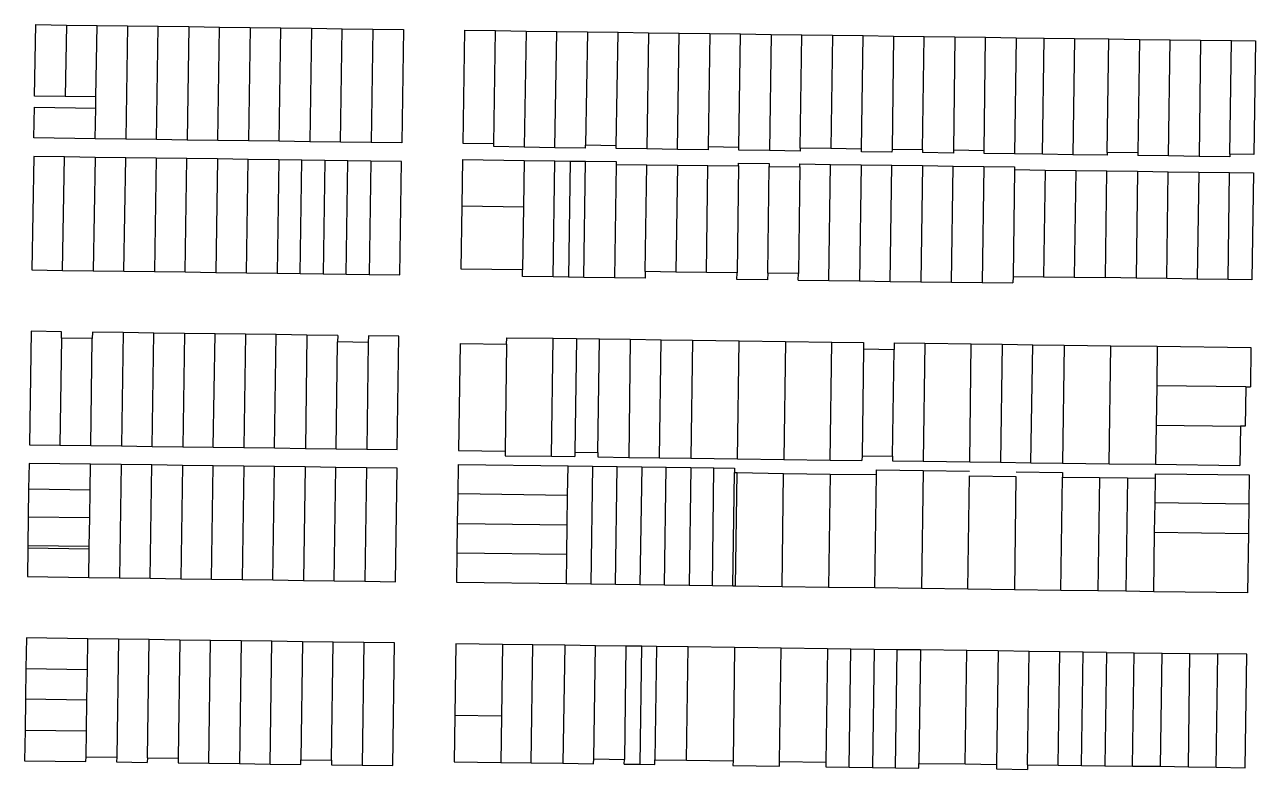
# Model space of a CAD drawing. Header units: inches. Extents: x 486468 to 494399, y 5455955 to 5460553.
# Drawn here: x 493942.4 to 494346.1, y 5456172.1 to 5456416.3 of the extents above; entities that cross this region are included whole.
import ezdxf

# ---------------------------------------------------------------- set-up
doc = ezdxf.new("R2010")
doc.units = ezdxf.units.IN
doc.header["$MEASUREMENT"] = 0
doc.layers.add('ParcelLines', color=10, linetype='Continuous')

msp = doc.modelspace()

# ---------------------------------------------------------------- linework, layer by layer
at = {"layer": 'ParcelLines', "color": 1}
for p, q in [((493945.652, 5456392.885), (493946.052, 5456416.335)), ((493946.052, 5456416.335), (493956.102, 5456416.206)), ((493956.102, 5456416.206), (493955.752, 5456392.756)), ((493956.102, 5456416.206), (493966.152, 5456416.066)), ((493965.802, 5456392.636), (493966.152, 5456416.066)), ((493966.152, 5456416.066), (493976.202, 5456415.936)), ((493976.202, 5456415.936), (493986.252, 5456415.806)), ((493985.702, 5456378.637), (493986.252, 5456415.806)), ((493986.252, 5456415.806), (493996.301, 5456415.666)), ((493996.301, 5456415.666), (493995.752, 5456378.497)), ((493996.301, 5456415.666), (494006.351, 5456415.536)), ((494006.351, 5456415.536), (494016.401, 5456415.407)), ((494016.401, 5456415.407), (494026.451, 5456415.267)), ((494025.902, 5456378.088), (494026.451, 5456415.267)), ((494026.451, 5456415.267), (494036.501, 5456415.137)), ((494036.501, 5456415.137), (494046.551, 5456415.007)), ((494046.551, 5456415.007), (494056.6, 5456414.867)), ((494056.6, 5456414.867), (494066.65, 5456414.737)), ((494066.65, 5456414.737), (494066.101, 5456377.538)), ((494086.225, 5456377.373), (494086.771, 5456414.537)), ((494086.771, 5456414.537), (494096.823, 5456414.405)), ((494096.278, 5456377.241), (494096.823, 5456414.405)), ((494096.823, 5456414.405), (494106.9, 5456414.218)), ((494106.9, 5456414.218), (494106.3, 5456376.117)), ((494106.9, 5456414.218), (494116.95, 5456414.078)), ((494116.35, 5456375.982), (494116.95, 5456414.078)), ((494116.95, 5456414.078), (494127, 5456413.948)), ((494127, 5456413.948), (494137.05, 5456413.809)), ((494137.05, 5456413.809), (494147.05, 5456413.679)), ((494147.05, 5456413.679), (494146.5, 5456375.574)), ((494147.05, 5456413.679), (494157.1, 5456413.549)), ((494157.1, 5456413.549), (494167.15, 5456413.409)), ((494167.15, 5456413.409), (494177.2, 5456413.279)), ((494176.7, 5456376.08), (494177.2, 5456413.279)), ((494177.2, 5456413.279), (494187.25, 5456413.139)), ((494187.25, 5456413.139), (494186.7, 5456375.032)), ((494187.25, 5456413.139), (494197.3, 5456413)), ((494197.3, 5456413), (494207.35, 5456412.87)), ((494207.35, 5456412.87), (494206.85, 5456375.673)), ((494207.35, 5456412.87), (494217.4, 5456412.73)), ((494216.863, 5456375.538), (494217.4, 5456412.73)), ((494217.4, 5456412.73), (494227.45, 5456412.59)), ((494227.45, 5456412.59), (494226.913, 5456375.402)), ((494227.45, 5456412.59), (494237.5, 5456412.45)), ((494236.963, 5456375.266), (494237.5, 5456412.45)), ((494237.5, 5456412.45), (494247.55, 5456412.31)), ((494247.55, 5456412.31), (494247.049, 5456375.13)), ((494247.55, 5456412.31), (494257.599, 5456412.181)), ((494257.1, 5456374.995), (494257.599, 5456412.181)), ((494257.599, 5456412.181), (494267.648, 5456412.051)), ((494267.648, 5456412.051), (494267.099, 5456373.946)), ((494267.648, 5456412.051), (494276.798, 5456411.931)), ((494276.249, 5456373.822), (494276.798, 5456411.931)), ((494276.798, 5456411.931), (494286.748, 5456411.791)), ((494286.748, 5456411.791), (494286.249, 5456373.687)), ((494286.748, 5456411.791), (494297.998, 5456411.641)), ((494297.462, 5456374.455), (494297.998, 5456411.641)), ((494297.998, 5456411.641), (494308.048, 5456411.501)), ((494308.048, 5456411.501), (494307.512, 5456374.322)), ((494308.048, 5456411.501), (494318.098, 5456411.362)), ((494317.598, 5456373.264), (494318.098, 5456411.362)), ((494318.098, 5456411.362), (494328.148, 5456411.232)), ((494328.148, 5456411.232), (494327.648, 5456373.128)), ((494328.148, 5456411.232), (494338.248, 5456411.092)), ((494337.698, 5456373.906), (494338.248, 5456411.092)), ((494338.248, 5456411.092), (494346.098, 5456410.992)), ((494346.098, 5456410.992), (494345.547, 5456373.8)), ((493955.752, 5456392.756), (493945.652, 5456392.885)), ((493965.802, 5456392.636), (493955.752, 5456392.756)), ((493965.752, 5456388.937), (493965.802, 5456392.636)), ((493945.452, 5456379.186), (493945.602, 5456389.236)), ((493945.602, 5456389.236), (493965.752, 5456388.937)), ((493965.552, 5456378.917), (493965.752, 5456388.937)), ((493965.552, 5456378.917), (493945.452, 5456379.186)), ((493975.652, 5456378.777), (493965.552, 5456378.917)), ((493985.702, 5456378.637), (493975.652, 5456378.777)), ((493995.752, 5456378.497), (493985.702, 5456378.637)), ((494005.802, 5456378.367), (493995.752, 5456378.497)), ((494015.852, 5456378.228), (494005.802, 5456378.367)), ((494025.902, 5456378.088), (494015.852, 5456378.228)), ((494035.952, 5456377.958), (494025.902, 5456378.088)), ((494046.002, 5456377.818), (494035.952, 5456377.958)), ((494056.052, 5456377.678), (494046.002, 5456377.818)), ((494066.101, 5456377.538), (494056.052, 5456377.678)), ((494096.278, 5456377.241), (494086.225, 5456377.373)), ((494096.265, 5456376.328), (494096.278, 5456377.241)), ((494106.3, 5456376.117), (494096.265, 5456376.328)), ((494116.35, 5456375.982), (494106.3, 5456376.117)), ((494126.401, 5456375.846), (494116.35, 5456375.982)), ((494126.401, 5456375.846), (494126.415, 5456376.759)), ((494136.465, 5456376.624), (494126.415, 5456376.759)), ((494136.45, 5456375.71), (494136.465, 5456376.624)), ((494146.5, 5456375.574), (494136.45, 5456375.71)), ((494156.55, 5456375.439), (494146.5, 5456375.574)), ((494166.637, 5456375.302), (494156.55, 5456375.439)), ((494166.65, 5456376.216), (494166.637, 5456375.302)), ((494176.7, 5456376.08), (494166.65, 5456376.216)), ((494176.687, 5456375.167), (494176.7, 5456376.08)), ((494186.7, 5456375.032), (494176.687, 5456375.167)), ((494196.8, 5456375.809), (494196.788, 5456374.895)), ((494206.85, 5456375.673), (494196.8, 5456375.809)), ((494216.863, 5456375.538), (494206.85, 5456375.673)), ((494216.85, 5456374.624), (494216.863, 5456375.538)), ((494226.913, 5456375.402), (494226.9, 5456374.489)), ((494236.963, 5456375.266), (494226.913, 5456375.402)), ((494236.963, 5456375.266), (494236.949, 5456374.353)), ((493945.402, 5456373.086), (493944.802, 5456335.886)), ((493955.452, 5456372.957), (493945.402, 5456373.086)), ((493965.502, 5456372.817), (493955.452, 5456372.957)), ((493975.552, 5456372.687), (493965.502, 5456372.817)), ((493975.002, 5456335.487), (493975.552, 5456372.687)), ((493985.602, 5456372.557), (493975.552, 5456372.687)), ((493995.652, 5456372.417), (493985.602, 5456372.557)), ((494005.702, 5456372.287), (493995.652, 5456372.417)), ((494005.702, 5456372.287), (494005.152, 5456335.088)), ((494015.752, 5456372.148), (494005.702, 5456372.287)), ((494025.802, 5456372.018), (494015.752, 5456372.148)), ((494033.352, 5456371.918), (494025.802, 5456372.018)), ((494040.902, 5456371.818), (494033.352, 5456371.918)), ((494048.452, 5456371.718), (494040.902, 5456371.818)), ((494055.952, 5456371.618), (494048.452, 5456371.718)), ((494066.001, 5456371.488), (494055.952, 5456371.618)), ((494065.452, 5456334.289), (494066.001, 5456371.488)), ((494085.921, 5456356.889), (494086.15, 5456372.089)), ((494086.15, 5456372.089), (494106.25, 5456371.819)), ((494106.25, 5456371.819), (494106.041, 5456356.589)), ((494106.25, 5456371.819), (494116.3, 5456371.689)), ((494115.751, 5456333.599), (494116.3, 5456371.689)), ((494116.3, 5456371.689), (494121.35, 5456371.619)), ((494121.35, 5456371.619), (494126.35, 5456371.56)), ((494126.35, 5456371.56), (494136.4, 5456371.42)), ((494136.4, 5456371.42), (494136.387, 5456370.509)), ((494196.788, 5456374.895), (494186.7, 5456375.032)), ((494226.9, 5456374.489), (494216.85, 5456374.624)), ((494247.037, 5456374.217), (494236.949, 5456374.353)), ((494247.049, 5456375.13), (494247.037, 5456374.217)), ((494257.1, 5456374.995), (494247.049, 5456375.13)), ((494257.087, 5456374.081), (494257.1, 5456374.995)), ((494267.099, 5456373.946), (494257.087, 5456374.081)), ((494276.249, 5456373.822), (494267.099, 5456373.946)), ((494286.249, 5456373.687), (494276.249, 5456373.822)), ((494297.449, 5456373.541), (494286.249, 5456373.687)), ((494297.462, 5456374.455), (494297.449, 5456373.541)), ((494307.512, 5456374.322), (494297.462, 5456374.455)), ((494307.512, 5456374.322), (494307.499, 5456373.4)), ((494317.598, 5456373.264), (494307.499, 5456373.4)), ((494327.648, 5456373.128), (494317.598, 5456373.264)), ((494337.684, 5456372.993), (494327.648, 5456373.128)), ((494337.698, 5456373.906), (494337.684, 5456372.993)), ((494345.547, 5456373.8), (494337.698, 5456373.906)), ((494136.387, 5456370.509), (494146.45, 5456370.39)), ((494145.951, 5456335.34), (494146.45, 5456370.39)), ((494146.45, 5456370.39), (494156.5, 5456370.25)), ((494156.5, 5456370.25), (494166.55, 5456370.12)), ((494166.55, 5456370.12), (494176.6, 5456369.99)), ((494176.6, 5456369.99), (494176.1, 5456334.94)), ((494176.6, 5456370.89), (494186.65, 5456370.791)), ((494176.6, 5456369.99), (494176.6, 5456370.89)), ((494186.15, 5456334.791), (494186.65, 5456369.841)), ((494186.65, 5456370.791), (494186.65, 5456369.841)), ((494186.65, 5456369.841), (494196.7, 5456369.741)), ((494196.7, 5456369.741), (494196.2, 5456334.691)), ((494196.7, 5456370.641), (494206.75, 5456370.501)), ((494196.7, 5456369.741), (494196.7, 5456370.641)), ((494206.2, 5456332.411), (494206.75, 5456370.501)), ((494206.75, 5456370.501), (494216.8, 5456370.371)), ((494216.8, 5456370.371), (494216.3, 5456332.281)), ((494216.8, 5456370.371), (494226.85, 5456370.231)), ((494226.35, 5456332.151), (494226.85, 5456370.231)), ((494226.85, 5456370.231), (494236.9, 5456370.101)), ((494236.9, 5456370.101), (494236.4, 5456332.032)), ((494236.9, 5456370.101), (494246.95, 5456369.972)), ((494246.45, 5456331.902), (494246.95, 5456369.972)), ((494246.95, 5456369.972), (494257.049, 5456369.832)), ((494257.049, 5456369.832), (494256.499, 5456331.772)), ((494257.049, 5456369.832), (494267.099, 5456369.692)), ((494267.099, 5456368.792), (494266.599, 5456333.742)), ((494267.099, 5456369.692), (494267.099, 5456368.792)), ((494267.099, 5456368.792), (494277.149, 5456368.662)), ((494277.149, 5456368.662), (494276.649, 5456333.632)), ((494277.149, 5456368.662), (494287.199, 5456368.522)), ((494287.199, 5456368.522), (494286.699, 5456333.512)), ((494287.199, 5456368.522), (494297.399, 5456368.392)), ((494296.899, 5456333.393), (494297.399, 5456368.392)), ((494297.399, 5456368.392), (494307.449, 5456368.243)), ((494307.449, 5456368.243), (494306.949, 5456333.193)), ((494307.449, 5456368.243), (494317.499, 5456368.103)), ((494316.999, 5456333.063), (494317.499, 5456368.103)), ((494317.499, 5456368.103), (494327.548, 5456367.972)), ((494327.548, 5456367.972), (494327.049, 5456332.923)), ((494327.548, 5456367.972), (494337.598, 5456367.842)), ((494337.149, 5456332.793), (494337.598, 5456367.842)), ((494337.598, 5456367.842), (494345.448, 5456367.742)), ((494345.448, 5456367.742), (494344.949, 5456332.693)), ((494085.601, 5456336.139), (494085.921, 5456356.889)), ((494106.041, 5456356.589), (494105.751, 5456335.889)), ((493944.802, 5456335.886), (493954.852, 5456335.757)), ((493954.852, 5456335.757), (493964.902, 5456335.627)), ((493964.902, 5456335.627), (493975.002, 5456335.487)), ((493975.002, 5456335.487), (493985.052, 5456335.357)), ((493985.052, 5456335.357), (493995.102, 5456335.227)), ((493995.102, 5456335.227), (494005.152, 5456335.088)), ((494005.152, 5456335.088), (494015.202, 5456334.958)), ((494015.202, 5456334.958), (494025.252, 5456334.818)), ((494025.252, 5456334.818), (494032.802, 5456334.718)), ((494105.751, 5456335.889), (494085.601, 5456336.139)), ((494105.701, 5456333.739), (494105.751, 5456335.889)), ((494145.951, 5456335.34), (494145.92, 5456333.19)), ((494156, 5456335.21), (494145.951, 5456335.34)), ((494166.05, 5456335.08), (494156, 5456335.21)), ((494176.1, 5456334.94), (494166.05, 5456335.08)), ((494176.05, 5456332.79), (494176.1, 5456334.94)), ((494186.15, 5456334.791), (494186.1, 5456332.691)), ((494196.2, 5456334.691), (494186.15, 5456334.791)), ((494032.802, 5456334.718), (494040.352, 5456334.618)), ((494040.352, 5456334.618), (494047.852, 5456334.518)), ((494047.852, 5456334.518), (494055.402, 5456334.418)), ((494055.402, 5456334.418), (494065.452, 5456334.289)), ((494115.751, 5456333.599), (494105.701, 5456333.739)), ((494120.751, 5456333.53), (494115.751, 5456333.599)), ((494125.801, 5456333.46), (494120.751, 5456333.53)), ((494135.851, 5456333.33), (494125.801, 5456333.46)), ((494145.92, 5456333.19), (494135.851, 5456333.33)), ((494186.1, 5456332.691), (494176.05, 5456332.79)), ((494196.15, 5456332.541), (494196.2, 5456334.691)), ((494196.15, 5456332.541), (494206.2, 5456332.411)), ((494206.2, 5456332.411), (494216.3, 5456332.281)), ((494216.3, 5456332.281), (494226.35, 5456332.151)), ((494226.35, 5456332.151), (494236.4, 5456332.032)), ((494236.4, 5456332.032), (494246.45, 5456331.902)), ((494246.45, 5456331.902), (494256.499, 5456331.772)), ((494256.499, 5456331.772), (494266.549, 5456331.642)), ((494266.599, 5456333.742), (494266.549, 5456331.642)), ((494266.599, 5456333.742), (494276.649, 5456333.632)), ((494276.649, 5456333.632), (494286.699, 5456333.512)), ((494286.699, 5456333.512), (494296.899, 5456333.393)), ((494306.949, 5456333.193), (494296.899, 5456333.393)), ((494316.999, 5456333.063), (494306.949, 5456333.193)), ((494327.049, 5456332.923), (494316.999, 5456333.063)), ((494337.149, 5456332.793), (494327.049, 5456332.923)), ((494344.949, 5456332.693), (494337.149, 5456332.793)), ((493944.503, 5456315.787), (493943.953, 5456278.588)), ((493954.553, 5456315.637), (493944.503, 5456315.787)), ((493954.553, 5456313.488), (493954.553, 5456315.637)), ((493964.653, 5456315.487), (493964.603, 5456313.388)), ((493974.702, 5456315.358), (493964.653, 5456315.487)), ((493974.702, 5456315.358), (493974.153, 5456278.188)), ((493984.752, 5456315.218), (493974.702, 5456315.358)), ((493984.203, 5456278.058), (493984.752, 5456315.218)), ((493994.802, 5456315.088), (493984.752, 5456315.218)), ((494004.852, 5456314.949), (493994.802, 5456315.088)), ((494004.303, 5456277.789), (494004.852, 5456314.949)), ((494014.902, 5456314.819), (494004.852, 5456314.949)), ((494014.902, 5456314.819), (494014.353, 5456277.659)), ((494024.952, 5456314.679), (494014.902, 5456314.819)), ((494035.002, 5456314.549), (494024.952, 5456314.679)), ((493964.603, 5456313.388), (493954.553, 5456313.488)), ((494045.102, 5456314.409), (494035.002, 5456314.549)), ((494044.552, 5456277.259), (494045.07, 5456312.276)), ((494045.102, 5456314.409), (494045.07, 5456312.276)), ((494055.12, 5456312.136), (494045.07, 5456312.276)), ((494055.12, 5456312.136), (494054.602, 5456277.119)), ((494055.152, 5456314.269), (494055.12, 5456312.136)), ((494065.202, 5456314.14), (494055.152, 5456314.269)), ((494064.652, 5456276.99), (494065.202, 5456314.14)), ((494085.251, 5456311.74), (494084.751, 5456276.69)), ((494085.251, 5456311.74), (494100.501, 5456311.54)), ((494100.501, 5456311.54), (494100.001, 5456276.49)), ((494100.501, 5456311.54), (494100.551, 5456313.69)), ((494100.551, 5456313.69), (494115.801, 5456313.49)), ((494115.251, 5456274.791), (494115.801, 5456313.49)), ((494115.801, 5456313.49), (494123.401, 5456313.391)), ((494123.401, 5456313.391), (494122.873, 5456276.191)), ((494123.401, 5456313.391), (494131.001, 5456313.281)), ((494130.473, 5456276.092), (494131.001, 5456313.281)), ((494131.001, 5456313.281), (494141.051, 5456313.151)), ((494141.051, 5456313.151), (494151.151, 5456313.02)), ((494151.151, 5456313.02), (494161.501, 5456312.88)), ((494161.501, 5456312.88), (494176.751, 5456312.681)), ((494176.751, 5456312.681), (494191.95, 5456312.471)), ((494191.95, 5456312.471), (494207.2, 5456312.271)), ((494206.651, 5456273.582), (494207.2, 5456312.271)), ((494207.2, 5456312.271), (494217.55, 5456312.131)), ((494217.55, 5456312.131), (494217.522, 5456310)), ((494227.65, 5456311.991), (494227.619, 5456309.866)), ((494227.65, 5456311.991), (494237.7, 5456311.862)), ((494237.7, 5456311.862), (494237.151, 5456273.173)), ((494237.7, 5456311.862), (494252.899, 5456311.662)), ((494252.399, 5456272.973), (494252.899, 5456311.662)), ((494252.899, 5456311.662), (494262.999, 5456311.532)), ((494262.999, 5456311.532), (494262.449, 5456272.843)), ((494262.999, 5456311.532), (494273.049, 5456311.392)), ((494272.499, 5456272.703), (494273.049, 5456311.392)), ((494273.049, 5456311.392), (494283.399, 5456311.252)), ((494283.399, 5456311.252), (494282.849, 5456272.564)), ((494283.399, 5456311.252), (494298.649, 5456311.053)), ((494298.099, 5456272.364), (494298.649, 5456311.053)), ((494298.649, 5456311.053), (494313.899, 5456310.853)), ((494313.899, 5456310.853), (494313.719, 5456297.943)), ((494313.899, 5456310.853), (494344.649, 5456310.443)), ((494217.522, 5456310), (494217.07, 5456274.962)), ((494217.522, 5456310), (494227.619, 5456309.866)), ((494227.122, 5456274.828), (494227.619, 5456309.866)), ((494344.649, 5456310.443), (494344.479, 5456297.544)), ((494313.719, 5456297.943), (494313.529, 5456285.043)), ((494342.949, 5456297.564), (494313.719, 5456297.943)), ((494342.949, 5456297.564), (494342.773, 5456284.675)), ((494342.949, 5456297.564), (494344.479, 5456297.544)), ((494313.529, 5456285.043), (494313.349, 5456272.164)), ((494313.529, 5456285.043), (494341.249, 5456284.694)), ((494341.249, 5456284.694), (494341.049, 5456271.794)), ((494342.773, 5456284.675), (494341.249, 5456284.694)), ((493943.953, 5456278.588), (493954.003, 5456278.458)), ((493954.003, 5456278.458), (493964.103, 5456278.318)), ((493964.103, 5456278.318), (493974.153, 5456278.188)), ((493974.153, 5456278.188), (493984.203, 5456278.058)), ((493984.203, 5456278.058), (493994.253, 5456277.928)), ((493994.253, 5456277.928), (494004.303, 5456277.789)), ((494004.303, 5456277.789), (494014.353, 5456277.659)), ((494014.353, 5456277.659), (494024.403, 5456277.529)), ((494024.403, 5456277.529), (494034.503, 5456277.389)), ((494034.503, 5456277.389), (494044.552, 5456277.259)), ((494044.552, 5456277.259), (494054.602, 5456277.119)), ((494054.602, 5456277.119), (494064.652, 5456276.99)), ((494084.751, 5456276.69), (494100.001, 5456276.49)), ((494100.001, 5456276.49), (494100.001, 5456274.99)), ((494100.001, 5456274.99), (494115.251, 5456274.791)), ((494115.251, 5456274.791), (494122.851, 5456274.691)), ((494122.873, 5456276.191), (494122.851, 5456274.691)), ((494122.873, 5456276.191), (494130.473, 5456276.092)), ((494130.473, 5456276.092), (494130.451, 5456274.591)), ((494130.451, 5456274.591), (494140.551, 5456274.451)), ((494140.551, 5456274.451), (494150.601, 5456274.321)), ((494150.601, 5456274.321), (494160.951, 5456274.181)), ((494217.07, 5456274.962), (494217.051, 5456273.442)), ((494217.07, 5456274.962), (494227.122, 5456274.828)), ((494227.122, 5456274.828), (494227.101, 5456273.303)), ((493943.853, 5456272.488), (493943.733, 5456264.138)), ((493964.003, 5456272.218), (493943.853, 5456272.488)), ((493963.883, 5456263.838), (493964.003, 5456272.218)), ((493974.053, 5456272.088), (493964.003, 5456272.218)), ((493984.103, 5456271.958), (493974.053, 5456272.088)), ((493983.553, 5456234.789), (493984.103, 5456271.958)), ((493994.153, 5456271.818), (493984.103, 5456271.958)), ((493994.153, 5456271.818), (493993.603, 5456234.649)), ((494004.203, 5456271.689), (493994.153, 5456271.818)), ((494014.303, 5456271.549), (494004.203, 5456271.689)), ((494024.353, 5456271.419), (494014.303, 5456271.549)), ((494023.803, 5456234.24), (494024.353, 5456271.419)), ((494034.403, 5456271.289), (494024.353, 5456271.419)), ((494034.403, 5456271.289), (494033.853, 5456234.1)), ((494044.453, 5456271.149), (494034.403, 5456271.289)), ((494054.502, 5456271.019), (494044.453, 5456271.149)), ((494064.552, 5456270.89), (494054.502, 5456271.019)), ((494064.053, 5456233.691), (494064.552, 5456270.89)), ((494084.562, 5456262.44), (494084.701, 5456272.14)), ((494084.701, 5456272.14), (494120.651, 5456271.661)), ((494120.651, 5456271.661), (494128.701, 5456271.551)), ((494128.701, 5456271.551), (494136.751, 5456271.441)), ((494136.201, 5456232.752), (494136.751, 5456271.441)), ((494136.751, 5456271.441), (494144.801, 5456271.341)), ((494144.801, 5456271.341), (494144.251, 5456232.642)), ((494144.801, 5456271.341), (494152.851, 5456271.241)), ((494152.851, 5456271.241), (494160.901, 5456271.131)), ((494160.901, 5456271.131), (494168.501, 5456271.032)), ((494160.951, 5456274.181), (494176.201, 5456273.982)), ((494168.501, 5456271.032), (494175.251, 5456270.942)), ((494175.251, 5456270.942), (494175.201, 5456269.442)), ((494176.201, 5456273.982), (494191.451, 5456273.782)), ((494191.451, 5456273.782), (494206.651, 5456273.582)), ((494206.651, 5456273.582), (494217.051, 5456273.442)), ((494221.851, 5456270.342), (494237.101, 5456270.133)), ((494221.851, 5456268.792), (494221.851, 5456270.342)), ((494227.101, 5456273.303), (494237.151, 5456273.173)), ((494237.151, 5456273.173), (494252.399, 5456272.973)), ((494252.399, 5456272.973), (494262.449, 5456272.843)), ((494262.449, 5456272.843), (494272.499, 5456272.703)), ((494272.499, 5456272.703), (494282.849, 5456272.564)), ((494282.849, 5456272.564), (494298.099, 5456272.364)), ((494298.099, 5456272.364), (494313.349, 5456272.164)), ((494313.349, 5456272.164), (494341.049, 5456271.794)), ((494174.701, 5456232.242), (494175.201, 5456269.442)), ((494175.201, 5456269.442), (494176.151, 5456269.432)), ((494176.151, 5456269.432), (494191.351, 5456269.192)), ((494191.351, 5456269.192), (494206.601, 5456268.992)), ((494206.601, 5456268.992), (494206.101, 5456231.822)), ((494206.601, 5456268.992), (494221.851, 5456268.792)), ((494221.301, 5456231.623), (494221.851, 5456268.792)), ((494237.101, 5456270.133), (494236.551, 5456231.413)), ((494237.101, 5456270.133), (494252.35, 5456269.913)), ((494251.8, 5456231.213), (494252.329, 5456268.393)), ((494252.329, 5456268.393), (494267.578, 5456268.193)), ((494267.578, 5456268.193), (494267.05, 5456231.013)), ((494267.599, 5456269.703), (494282.799, 5456269.494)), ((494282.3, 5456230.804), (494282.799, 5456267.994)), ((494282.799, 5456269.494), (494282.799, 5456267.994)), ((494282.799, 5456267.994), (494294.999, 5456267.834)), ((494294.999, 5456267.834), (494294.45, 5456230.644)), ((494294.999, 5456267.834), (494304.149, 5456267.714)), ((494304.149, 5456267.714), (494303.6, 5456230.524)), ((494304.149, 5456267.714), (494313.299, 5456267.594)), ((494313.179, 5456259.494), (494313.299, 5456267.594)), ((494313.299, 5456269.094), (494344.099, 5456268.694)), ((494313.299, 5456267.594), (494313.299, 5456269.094)), ((494344.099, 5456268.694), (494343.959, 5456259.095)), ((493943.733, 5456264.138), (493943.593, 5456254.838)), ((493963.743, 5456254.588), (493963.883, 5456263.838)), ((494084.422, 5456252.79), (494084.562, 5456262.44)), ((494120.511, 5456261.991), (494084.562, 5456262.44)), ((494120.381, 5456252.291), (494120.511, 5456261.991)), ((494313.039, 5456249.894), (494313.179, 5456259.494)), ((494343.959, 5456259.095), (494313.179, 5456259.494)), ((494343.959, 5456259.095), (494343.819, 5456249.495)), ((493943.593, 5456254.838), (493943.453, 5456245.538)), ((493963.603, 5456245.288), (493963.743, 5456254.588)), ((494084.283, 5456243.09), (494084.422, 5456252.79)), ((494120.241, 5456242.641), (494120.381, 5456252.291)), ((494312.749, 5456230.404), (494313.039, 5456249.894)), ((494313.039, 5456249.894), (494343.819, 5456249.495)), ((494343.819, 5456249.495), (494343.549, 5456229.995)), ((493943.443, 5456244.638), (493943.303, 5456235.339)), ((493943.453, 5456245.538), (493943.443, 5456244.638)), ((493943.453, 5456245.538), (493963.603, 5456245.288)), ((493963.593, 5456244.338), (493963.603, 5456245.288)), ((494084.153, 5456233.441), (494084.283, 5456243.09)), ((494120.101, 5456232.962), (494120.241, 5456242.641)), ((493943.303, 5456235.339), (493963.453, 5456235.059)), ((493963.453, 5456235.059), (493973.503, 5456234.929)), ((493973.503, 5456234.929), (493983.553, 5456234.789)), ((493983.553, 5456234.789), (493993.603, 5456234.649)), ((493993.603, 5456234.649), (494003.703, 5456234.51)), ((494003.703, 5456234.51), (494013.753, 5456234.38)), ((494013.753, 5456234.38), (494023.803, 5456234.24)), ((494023.803, 5456234.24), (494033.853, 5456234.1)), ((494033.853, 5456234.1), (494043.903, 5456233.97)), ((494043.903, 5456233.97), (494054.003, 5456233.831)), ((494054.003, 5456233.831), (494064.053, 5456233.691)), ((494120.101, 5456232.962), (494084.153, 5456233.441)), ((494128.151, 5456232.862), (494120.101, 5456232.962)), ((494136.201, 5456232.752), (494128.151, 5456232.862)), ((494144.251, 5456232.642), (494136.201, 5456232.752)), ((494152.301, 5456232.532), (494144.251, 5456232.642)), ((494160.351, 5456232.431), (494152.301, 5456232.532)), ((494168.001, 5456232.332), (494160.351, 5456232.431)), ((494174.701, 5456232.242), (494168.001, 5456232.332)), ((494175.601, 5456232.232), (494174.701, 5456232.242)), ((494190.851, 5456232.032), (494175.601, 5456232.232)), ((494206.101, 5456231.822), (494190.851, 5456232.032)), ((494221.301, 5456231.623), (494206.101, 5456231.822)), ((494236.551, 5456231.413), (494221.301, 5456231.623)), ((494251.8, 5456231.213), (494236.551, 5456231.413)), ((494267.05, 5456231.013), (494251.8, 5456231.213)), ((494282.3, 5456230.804), (494267.05, 5456231.013)), ((494294.45, 5456230.644), (494282.3, 5456230.804)), ((494303.6, 5456230.524), (494294.45, 5456230.644)), ((494312.749, 5456230.404), (494303.6, 5456230.524)), ((494343.549, 5456229.995), (494312.749, 5456230.404)), ((493943.005, 5456215.239), (493942.855, 5456205.176)), ((493963.129, 5456214.964), (493943.005, 5456215.239)), ((493962.979, 5456204.903), (493963.129, 5456214.964)), ((493973.192, 5456214.827), (493963.129, 5456214.964)), ((493973.192, 5456214.827), (493972.615, 5456176.106)), ((493983.254, 5456214.689), (493973.192, 5456214.827)), ((493982.677, 5456175.971), (493983.254, 5456214.689)), ((493993.316, 5456214.552), (493983.254, 5456214.689)), ((493993.316, 5456214.552), (493992.74, 5456175.836)), ((494003.379, 5456214.415), (493993.316, 5456214.552)), ((494002.779, 5456174.177), (494003.379, 5456214.415)), ((494013.441, 5456214.277), (494003.379, 5456214.415)), ((494013.441, 5456214.277), (494012.842, 5456174.042)), ((494023.503, 5456214.14), (494013.441, 5456214.277)), ((494022.904, 5456173.907), (494023.503, 5456214.14)), ((494033.566, 5456214.003), (494023.503, 5456214.14)), ((494033.566, 5456214.003), (494032.989, 5456175.295)), ((494043.628, 5456213.865), (494033.566, 5456214.003)), ((494043.051, 5456175.16), (494043.628, 5456213.865)), ((494053.69, 5456213.728), (494043.628, 5456213.865)), ((494053.69, 5456213.728), (494053.091, 5456173.501)), ((494063.753, 5456213.591), (494053.69, 5456213.728)), ((494063.153, 5456173.366), (494063.753, 5456213.591)), ((494083.853, 5456213.291), (494083.523, 5456189.841)), ((494099.102, 5456213.091), (494083.853, 5456213.291)), ((494099.102, 5456213.091), (494098.772, 5456189.641)), ((494109.152, 5456212.962), (494099.102, 5456213.091)), ((494108.602, 5456174.292), (494109.152, 5456212.962)), ((494119.552, 5456212.822), (494109.152, 5456212.962)), ((494119.552, 5456212.822), (494118.952, 5456174.152)), ((494129.602, 5456212.692), (494119.552, 5456212.822)), ((494129.074, 5456175.555), (494129.602, 5456212.692)), ((494139.652, 5456212.562), (494129.602, 5456212.692)), ((494139.652, 5456212.562), (494139.124, 5456175.424)), ((494144.851, 5456212.492), (494139.652, 5456212.562)), ((494144.252, 5456173.812), (494144.851, 5456212.492)), ((494149.701, 5456212.432), (494144.851, 5456212.492)), ((494149.701, 5456212.432), (494149.152, 5456175.292)), ((494160.051, 5456212.293), (494149.701, 5456212.432)), ((494159.552, 5456175.153), (494160.051, 5456212.293)), ((494175.301, 5456212.093), (494160.051, 5456212.293)), ((494175.301, 5456212.093), (494174.802, 5456174.943)), ((494190.551, 5456211.893), (494175.301, 5456212.093)), ((494190.002, 5456174.743), (494190.551, 5456211.893)), ((494205.801, 5456211.693), (494190.551, 5456211.893)), ((494205.801, 5456211.693), (494205.251, 5456174.543)), ((494213.401, 5456211.594), (494205.801, 5456211.693)), ((494212.851, 5456172.894), (494213.401, 5456211.594)), ((494221.051, 5456211.494), (494213.401, 5456211.594)), ((494221.051, 5456211.494), (494220.501, 5456172.794)), ((494228.651, 5456211.393), (494221.051, 5456211.494)), ((494228.101, 5456172.694), (494228.651, 5456211.393)), ((494236.301, 5456211.293), (494228.651, 5456211.393)), ((494236.301, 5456211.293), (494235.751, 5456174.094)), ((494251.5, 5456211.093), (494236.301, 5456211.293)), ((494250.95, 5456173.914), (494251.5, 5456211.093)), ((494261.7, 5456210.963), (494251.5, 5456211.093)), ((494261.7, 5456210.963), (494261.15, 5456173.795)), ((494271.85, 5456210.834), (494261.7, 5456210.963)), ((494271.321, 5456173.645), (494271.85, 5456210.834)), ((494282, 5456210.694), (494271.85, 5456210.834)), ((494281.45, 5456173.495), (494282, 5456210.694)), ((494289.6, 5456210.594), (494282, 5456210.694)), ((494289.1, 5456173.395), (494289.6, 5456210.594)), ((494297.25, 5456210.494), (494289.6, 5456210.594)), ((494297.25, 5456210.494), (494296.7, 5456173.295)), ((494297.25, 5456210.494), (494306.39, 5456210.374)), ((494305.84, 5456173.225), (494306.39, 5456210.374)), ((494306.39, 5456210.374), (494315.5, 5456210.254)), ((494314.99, 5456173.146), (494315.5, 5456210.254)), ((494315.5, 5456210.254), (494324.64, 5456210.135)), ((494324.13, 5456172.995), (494324.64, 5456210.135)), ((494324.64, 5456210.135), (494333.78, 5456210.015)), ((494333.27, 5456172.845), (494333.78, 5456210.015)), ((494343.249, 5456209.895), (494333.78, 5456210.015)), ((494342.75, 5456172.695), (494343.249, 5456209.895)), ((493942.855, 5456205.176), (493942.705, 5456195.114)), ((493942.855, 5456205.176), (493962.979, 5456204.903)), ((493962.83, 5456194.841), (493962.979, 5456204.903)), ((493942.705, 5456195.114), (493942.555, 5456185.051)), ((493962.83, 5456194.841), (493942.705, 5456195.114)), ((493962.68, 5456184.78), (493962.83, 5456194.841)), ((494083.523, 5456189.841), (494083.303, 5456174.641)), ((494098.772, 5456189.641), (494098.553, 5456174.431)), ((493942.555, 5456185.051), (493942.405, 5456174.989)), ((493942.555, 5456185.051), (493962.68, 5456184.78)), ((493962.553, 5456176.242), (493962.68, 5456184.78)), ((493942.405, 5456174.989), (493962.53, 5456174.718)), ((493962.53, 5456174.718), (493962.553, 5456176.242)), ((493962.553, 5456176.242), (493972.615, 5456176.106)), ((493972.615, 5456176.106), (493972.592, 5456174.583)), ((493972.592, 5456174.583), (493982.655, 5456174.448)), ((493982.677, 5456175.971), (493982.655, 5456174.448)), ((493982.677, 5456175.971), (493992.74, 5456175.836)), ((493992.74, 5456175.836), (493992.717, 5456174.313)), ((493992.717, 5456174.313), (494002.779, 5456174.177)), ((494002.779, 5456174.177), (494012.842, 5456174.042)), ((494012.842, 5456174.042), (494022.904, 5456173.907)), ((494022.904, 5456173.907), (494032.966, 5456173.772)), ((494032.966, 5456173.772), (494032.989, 5456175.295)), ((494032.989, 5456175.295), (494043.051, 5456175.16)), ((494043.051, 5456175.16), (494043.029, 5456173.636)), ((494043.029, 5456173.636), (494053.091, 5456173.501)), ((494053.091, 5456173.501), (494063.153, 5456173.366)), ((494083.303, 5456174.641), (494098.553, 5456174.431)), ((494098.553, 5456174.431), (494108.602, 5456174.292)), ((494108.602, 5456174.292), (494118.952, 5456174.152)), ((494118.952, 5456174.152), (494129.052, 5456174.012)), ((494129.052, 5456174.012), (494129.074, 5456175.555)), ((494129.074, 5456175.555), (494139.124, 5456175.424)), ((494139.102, 5456173.882), (494139.124, 5456175.424)), ((494139.102, 5456173.882), (494144.252, 5456173.812)), ((494144.252, 5456173.812), (494149.152, 5456173.742)), ((494149.152, 5456173.742), (494149.152, 5456175.292)), ((494149.152, 5456175.292), (494159.552, 5456175.153)), ((494159.552, 5456175.153), (494174.802, 5456174.943)), ((494174.802, 5456174.943), (494174.752, 5456173.393)), ((494174.752, 5456173.393), (494190.002, 5456173.193)), ((494190.002, 5456173.193), (494190.002, 5456174.743)), ((494190.002, 5456174.743), (494205.251, 5456174.543)), ((494205.251, 5456174.543), (494205.251, 5456172.993)), ((494235.751, 5456174.094), (494250.95, 5456173.914)), ((494235.751, 5456172.594), (494235.751, 5456174.094)), ((494250.95, 5456173.914), (494261.15, 5456173.795)), ((494261.15, 5456173.795), (494261.15, 5456172.295)), ((494271.321, 5456173.645), (494271.3, 5456172.145)), ((494271.321, 5456173.645), (494281.45, 5456173.495)), ((494281.45, 5456173.495), (494289.1, 5456173.395)), ((494289.1, 5456173.395), (494296.7, 5456173.295)), ((494205.251, 5456172.993), (494212.851, 5456172.894)), ((494212.851, 5456172.894), (494220.501, 5456172.794)), ((494220.501, 5456172.794), (494228.101, 5456172.694)), ((494228.101, 5456172.694), (494235.751, 5456172.594)), ((494261.15, 5456172.295), (494271.3, 5456172.145)), ((494296.7, 5456173.295), (494305.84, 5456173.225)), ((494305.84, 5456173.225), (494314.99, 5456173.146)), ((494314.99, 5456173.146), (494324.13, 5456172.995)), ((494324.13, 5456172.995), (494333.27, 5456172.845)), ((494333.27, 5456172.845), (494342.75, 5456172.695))]:
    msp.add_line(p, q, dxfattribs=at)
for points in [[(493976.202, 5456415.936), (493975.652, 5456378.787), (493975.652, 5456378.777)], [(494005.802, 5456378.367), (494005.802, 5456378.387), (494006.351, 5456415.536)], [(494016.401, 5456415.407), (494015.852, 5456378.238), (494015.852, 5456378.228)], [(494036.501, 5456415.137), (494035.952, 5456377.988), (494035.952, 5456377.958)], [(494046.002, 5456377.818), (494046.002, 5456377.838), (494046.551, 5456415.007)], [(494056.6, 5456414.867), (494056.052, 5456377.688), (494056.052, 5456377.678)], [(494127, 5456413.948), (494127, 5456413.938), (494126.415, 5456376.759)], [(494136.465, 5456376.624), (494137.05, 5456413.789), (494137.05, 5456413.809)], [(494156.55, 5456375.439), (494157.1, 5456413.539), (494157.1, 5456413.549)], [(494167.15, 5456413.409), (494167.15, 5456413.389), (494166.65, 5456376.216)], [(494196.8, 5456375.809), (494197.3, 5456412.99), (494197.3, 5456413)], [(493954.852, 5456335.757), (493955.452, 5456372.937), (493955.452, 5456372.957)], [(493965.502, 5456372.817), (493965.502, 5456372.787), (493964.902, 5456335.637), (493964.902, 5456335.627)], [(493985.602, 5456372.557), (493985.602, 5456372.537), (493985.052, 5456335.357)], [(493995.102, 5456335.227), (493995.102, 5456335.237), (493995.652, 5456372.387), (493995.652, 5456372.417)], [(494015.202, 5456334.958), (494015.752, 5456372.138), (494015.752, 5456372.148)], [(494025.802, 5456372.018), (494025.802, 5456371.988), (494025.252, 5456334.818)], [(494032.802, 5456334.718), (494033.352, 5456371.888), (494033.352, 5456371.918)], [(494040.902, 5456371.818), (494040.902, 5456371.788), (494040.352, 5456334.618)], [(494047.852, 5456334.518), (494048.452, 5456371.688), (494048.452, 5456371.718)], [(494055.952, 5456371.618), (494055.952, 5456371.588), (494055.402, 5456334.418)], [(494121.35, 5456371.619), (494120.751, 5456333.54), (494120.751, 5456333.53)], [(494125.801, 5456333.46), (494125.801, 5456333.49), (494126.35, 5456371.56)], [(494136.387, 5456370.509), (494135.851, 5456333.34), (494135.851, 5456333.33)], [(494156.5, 5456370.25), (494156.5, 5456370.24), (494156, 5456335.21)], [(494166.05, 5456335.08), (494166.05, 5456335.09), (494166.55, 5456370.12)], [(494085.921, 5456356.889), (494085.951, 5456356.889), (494106.041, 5456356.589)], [(493994.802, 5456315.088), (493994.253, 5456277.938), (493994.253, 5456277.928)], [(494024.403, 5456277.529), (494024.403, 5456277.539), (494024.952, 5456314.679)], [(493954.553, 5456313.488), (493954.003, 5456278.488), (493954.003, 5456278.458)], [(493964.103, 5456278.318), (493964.103, 5456278.338), (493964.603, 5456313.388)], [(494035.002, 5456314.549), (494035.002, 5456314.539), (494034.503, 5456277.389)], [(494141.051, 5456313.151), (494141.051, 5456313.141), (494140.551, 5456274.451)], [(494150.601, 5456274.321), (494151.151, 5456312.99), (494151.151, 5456313.02)], [(494161.501, 5456312.88), (494160.951, 5456274.191), (494160.951, 5456274.181)], [(494176.201, 5456273.982), (494176.201, 5456273.992), (494176.751, 5456312.681)], [(494191.95, 5456312.471), (494191.451, 5456273.792), (494191.451, 5456273.782)], [(493974.053, 5456272.088), (493973.503, 5456234.939), (493973.503, 5456234.929)], [(494003.703, 5456234.51), (494003.703, 5456234.54), (494004.203, 5456271.689)], [(494014.303, 5456271.549), (494014.303, 5456271.539), (494013.753, 5456234.39), (494013.753, 5456234.38)], [(494043.903, 5456233.97), (494043.903, 5456233.99), (494044.453, 5456271.139), (494044.453, 5456271.149)], [(494054.502, 5456271.019), (494054.502, 5456270.989), (494054.003, 5456233.841), (494054.003, 5456233.831)], [(494120.511, 5456261.991), (494120.651, 5456271.641), (494120.651, 5456271.661)], [(494128.701, 5456271.551), (494128.701, 5456271.541), (494128.151, 5456232.862)], [(494152.301, 5456232.532), (494152.301, 5456232.542), (494152.851, 5456271.241)], [(494160.901, 5456271.131), (494160.351, 5456232.441), (494160.351, 5456232.431)], [(494168.001, 5456232.332), (494168.001, 5456232.342), (494168.501, 5456271.032)], [(494175.601, 5456232.232), (494175.601, 5456232.242), (494176.151, 5456269.432)], [(494190.851, 5456232.032), (494190.851, 5456232.042), (494191.351, 5456269.192)], [(493943.733, 5456264.138), (493943.753, 5456264.138), (493963.853, 5456263.838), (493963.883, 5456263.838)], [(493963.743, 5456254.588), (493943.603, 5456254.838), (493943.593, 5456254.838)], [(494084.422, 5456252.79), (494084.452, 5456252.79), (494120.381, 5456252.291)], [(493963.593, 5456244.338), (493943.453, 5456244.638), (493943.443, 5456244.638)], [(493963.453, 5456235.059), (493963.453, 5456235.089), (493963.593, 5456244.338)], [(494120.241, 5456242.641), (494084.303, 5456243.09), (494084.283, 5456243.09)], [(494098.772, 5456189.641), (494098.752, 5456189.641), (494083.523, 5456189.841)]]:
    msp.add_lwpolyline(points, dxfattribs=at)

doc.saveas('drawing.dxf')
